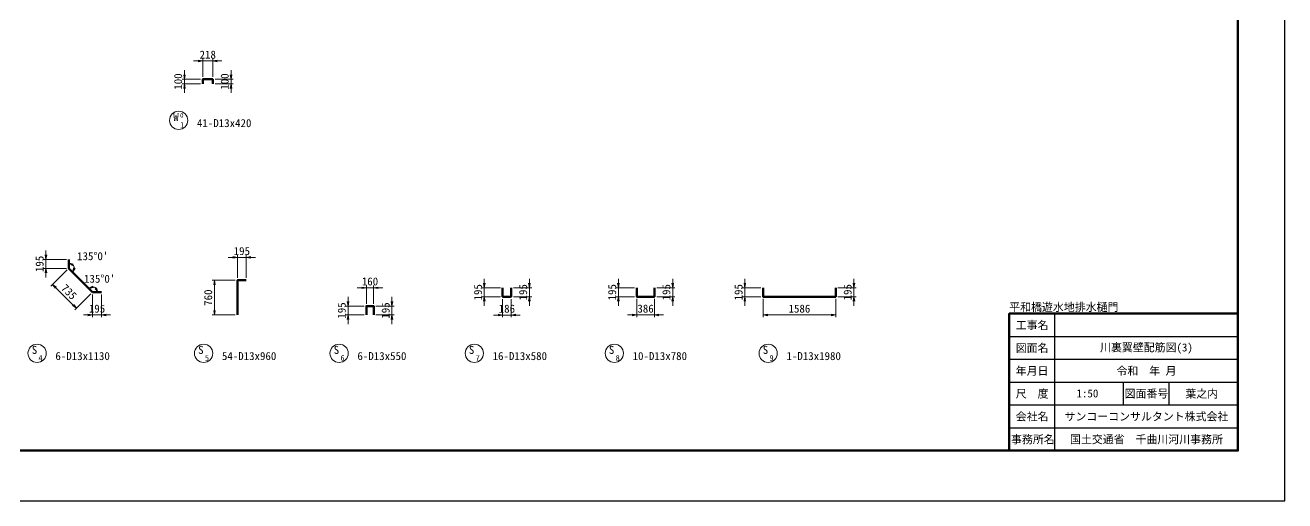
# Model space of a CAD drawing. Header units: millimetres. Extents: x 0 to 126150, y 0 to 29700.
# Drawn here: x 98609 to 126150, y 0 to 10412 of the extents above; entities that cross this region are included whole.
import ezdxf
from ezdxf.enums import TextEntityAlignment as Align

# ---------------------------------------------------------------- set-up
doc = ezdxf.new("R2010")
doc.units = ezdxf.units.MM
doc.header["$LTSCALE"] = 500
doc.layers.get('Defpoints').update_dxf_attribs({"color": 8})
for name, color, linetype, lineweight in [('D-STR-DIM', 7, 'Continuous', 13), ('D-STR-STR1', 1, 'Continuous', 50), ('D-STR-TXT', 7, 'Continuous', 13), ('D-TTL', 2, 'Continuous', 140), ('D-TTL-FRAM', 2, 'Continuous', 50), ('D-TTL-LINE', 7, 'Continuous', 25), ('D-TTL-TXT', 7, 'Continuous', 25)]:
    doc.layers.add(name, color=color, linetype=linetype, lineweight=lineweight)
doc.styles.add('MS ゴシック', font='')
doc.styles.add('YOKO_GOTHIC', font='')
doc.styles.get('MS ゴシック').set_extended_font_data('MS Gothic')
doc.styles.get('YOKO_GOTHIC').set_extended_font_data('MS Gothic')
doc.dimstyles.new('S50', dxfattribs={"dimscale": 50, "dimtxt": 3.5, "dimasz": 2, "dimexe": 1, "dimexo": 1, "dimgap": 1, "dimtad": 1, "dimdec": 0, "dimzin": 1, "dimdsep": 46, "dimtxsty": 'YOKO_GOTHIC', "dimblk": 'OPEN', "dimcen": 0, "dimclrd": 256, "dimclre": 256, "dimclrt": 256, "dimaunit": 1, "dimadec": 3, "dimazin": 0, "dimtfac": 1, "dimtdec": 0, "dimtix": 1, "dimtmove": 2, "dimatfit": 3, "dimldrblk": 'OPEN', "dimfxl": 1, "dimlwd": -1, "dimlwe": -1, "dimarcsym": 2})

# ---------------------------------------------------------------- blocks, each defined once
blk = doc.blocks.new('_Open')
at = {"color": 0, "linetype": 'ByBlock', "lineweight": -2}
for p, q in [((-1, 0.17), (0, 0)), ((-1, -0.17), (0, 0)), ((0, 0), (-1, 0))]:
    blk.add_line(p, q, dxfattribs=at)
blk = doc.blocks.new('*D246')
at = {"layer": 'D-STR-DIM', "ltscale": 1500, "transparency": 16777216}
for p, q in [((100082, 4518), (100082, 4018)), ((100277, 4518), (100277, 4018)), ((99982, 4068), (99882, 4068)), ((100277, 4068), (100082, 4068)), ((100377, 4068), (100477, 4068))]:
    blk.add_line(p, q, dxfattribs=at)
at = {"layer": 'Defpoints', "color": 0, "ltscale": 1500, "transparency": 16777216}
for p in [(100082, 4568), (100277, 4568), (100082, 4068)]:
    blk.add_point(p, dxfattribs=at)
at = {"layer": 'D-STR-DIM', "ltscale": 1500, "transparency": 16777216, "xscale": 100, "yscale": 100, "zscale": 100}
blk.add_blockref('_Open', (100082, 4068), dxfattribs=at)
at = {"layer": 'D-STR-DIM', "ltscale": 1500, "transparency": 16777216, "xscale": 100, "yscale": 100, "zscale": 100, "rotation": 180}
blk.add_blockref('_Open', (100277, 4068), dxfattribs=at)
at = {"layer": 'D-STR-DIM', "ltscale": 1500, "transparency": 16777216, "insert": (100180, 4206), "char_height": 175, "attachment_point": 5, "style": 'YOKO_GOTHIC'}
blk.add_mtext('195', dxfattribs=at)
blk = doc.blocks.new('*D247')
at = {"layer": 'D-STR-DIM', "ltscale": 1500, "transparency": 16777216}
for p, q in [((99527, 5053), (99173, 4699)), ((99279, 4664), (99658, 4285)), ((100047, 4533), (99693, 4179))]:
    blk.add_line(p, q, dxfattribs=at)
at = {"layer": 'Defpoints', "color": 0, "ltscale": 1500, "transparency": 16777216}
for p in [(99562, 5088), (100082, 4568), (99729, 4215)]:
    blk.add_point(p, dxfattribs=at)
at = {"layer": 'D-STR-DIM', "ltscale": 1500, "transparency": 16777216, "xscale": 100, "yscale": 100, "zscale": 100}
for p, rotation in [((99209, 4735), 134.9999999999985), ((99729, 4215), 314.9999999999985)]:
    blk.add_blockref('_Open', p, dxfattribs=dict(at, rotation=rotation))
at = {"layer": 'D-STR-DIM', "ltscale": 1500, "transparency": 16777216, "insert": (99566, 4572), "char_height": 175, "attachment_point": 5, "rotation": 315, "style": 'YOKO_GOTHIC'}
blk.add_mtext('735', dxfattribs=at)
blk = doc.blocks.new('*D248')
at = {"layer": 'D-STR-DIM', "ltscale": 1500, "transparency": 16777216}
for p, q in [((99512, 5283), (99012, 5283)), ((99062, 5383), (99062, 5483)), ((99062, 5283), (99062, 5088)), ((99512, 5088), (99012, 5088)), ((99062, 4988), (99062, 4888))]:
    blk.add_line(p, q, dxfattribs=at)
at = {"layer": 'Defpoints', "color": 0, "ltscale": 1500, "transparency": 16777216}
for p in [(99562, 5283), (99062, 5088), (99562, 5088)]:
    blk.add_point(p, dxfattribs=at)
at = {"layer": 'D-STR-DIM', "ltscale": 1500, "transparency": 16777216, "xscale": 100, "yscale": 100, "zscale": 100}
for p, rotation in [((99062, 5283), 270), ((99062, 5088), 90)]:
    blk.add_blockref('_Open', p, dxfattribs=dict(at, rotation=rotation))
at = {"layer": 'D-STR-DIM', "ltscale": 1500, "transparency": 16777216, "insert": (98925, 5186), "char_height": 175, "attachment_point": 5, "rotation": 90, "style": 'YOKO_GOTHIC'}
blk.add_mtext('195', dxfattribs=at)
blk = doc.blocks.new('*D249')
at = {"layer": 'D-STR-DIM', "ltscale": 1500, "transparency": 16777216}
blk.add_arc((99562, 5088), 121, 3.8657, 41.1343, dxfattribs=at)
at = {"layer": 'Defpoints', "color": 0, "ltscale": 1500, "transparency": 16777216}
for p in [(99562, 5283), (99562, 5088), (99562, 5088), (99683, 5088), (100082, 4568)]:
    blk.add_point(p, dxfattribs=at)
at = {"layer": 'D-STR-DIM', "ltscale": 1500, "transparency": 16777216, "xscale": 100, "yscale": 100, "zscale": 100}
for p, rotation in [((99562, 5209), 155.567148326588), ((99648, 5003), 249.4328516734106)]:
    blk.add_blockref('_Open', p, dxfattribs=dict(at, rotation=rotation))
at = {"layer": 'D-STR-DIM', "ltscale": 1500, "transparency": 16777216, "insert": (100085, 5354), "char_height": 175, "attachment_point": 5, "style": 'YOKO_GOTHIC'}
blk.add_mtext("135°0'", dxfattribs=at)
blk = doc.blocks.new('*D250')
at = {"layer": 'D-STR-DIM', "ltscale": 1500, "transparency": 16777216}
blk.add_arc((100082, 4568), 115, 51.311, 83.689, dxfattribs=at)
at = {"layer": 'Defpoints', "color": 0, "ltscale": 1500, "transparency": 16777216}
for p in [(99562, 5088), (100082, 4684), (100082, 4568), (100082, 4568), (100277, 4568)]:
    blk.add_point(p, dxfattribs=at)
at = {"layer": 'D-STR-DIM', "ltscale": 1500, "transparency": 16777216, "xscale": 100, "yscale": 100, "zscale": 100}
for p, rotation in [((100001, 4650), 199.3444938689815), ((100198, 4568), 295.6555061310168)]:
    blk.add_blockref('_Open', p, dxfattribs=dict(at, rotation=rotation))
at = {"layer": 'D-STR-DIM', "ltscale": 1500, "transparency": 16777216, "insert": (100237, 4860), "char_height": 175, "attachment_point": 5, "style": 'YOKO_GOTHIC'}
blk.add_mtext("135°0'", dxfattribs=at)
blk = doc.blocks.new('*D251')
at = {"layer": 'D-STR-DIM', "transparency": 16777216}
for p, q in [((106068, 4313), (106068, 4713)), ((106228, 4313), (106228, 4713)), ((105968, 4663), (105868, 4663)), ((106068, 4663), (106228, 4663)), ((106328, 4663), (106428, 4663))]:
    blk.add_line(p, q, dxfattribs=at)
at = {"layer": 'Defpoints', "color": 0, "transparency": 16777216}
for p in [(106228, 4663), (106068, 4263), (106228, 4263)]:
    blk.add_point(p, dxfattribs=at)
at = {"layer": 'D-STR-DIM', "transparency": 16777216, "xscale": 100, "yscale": 100, "zscale": 100}
blk.add_blockref('_Open', (106068, 4663), dxfattribs=at)
at = {"layer": 'D-STR-DIM', "transparency": 16777216, "xscale": 100, "yscale": 100, "zscale": 100, "rotation": 180}
blk.add_blockref('_Open', (106228, 4663), dxfattribs=at)
at = {"layer": 'D-STR-DIM', "transparency": 16777216, "insert": (106148, 4801), "char_height": 175, "attachment_point": 5, "style": 'YOKO_GOTHIC'}
blk.add_mtext('160', dxfattribs=at)
blk = doc.blocks.new('*D252')
at = {"layer": 'D-STR-DIM', "transparency": 16777216}
for p, q in [((105668, 4363), (105668, 4463)), ((106018, 4263), (105618, 4263)), ((105668, 4068), (105668, 4263)), ((106018, 4068), (105618, 4068)), ((105668, 3968), (105668, 3868))]:
    blk.add_line(p, q, dxfattribs=at)
at = {"layer": 'Defpoints', "color": 0, "transparency": 16777216}
for p in [(105668, 4263), (106068, 4263), (106068, 4068)]:
    blk.add_point(p, dxfattribs=at)
at = {"layer": 'D-STR-DIM', "transparency": 16777216, "xscale": 100, "yscale": 100, "zscale": 100}
for p, rotation in [((105668, 4263), 270), ((105668, 4068), 90)]:
    blk.add_blockref('_Open', p, dxfattribs=dict(at, rotation=rotation))
at = {"layer": 'D-STR-DIM', "transparency": 16777216, "insert": (105531, 4166), "char_height": 175, "attachment_point": 5, "rotation": 90, "style": 'YOKO_GOTHIC'}
blk.add_mtext('195', dxfattribs=at)
blk = doc.blocks.new('*D253')
at = {"layer": 'D-STR-DIM', "transparency": 16777216}
for p, q in [((106628, 4363), (106628, 4463)), ((106278, 4263), (106678, 4263)), ((106628, 4068), (106628, 4263)), ((106278, 4068), (106678, 4068)), ((106628, 3968), (106628, 3868))]:
    blk.add_line(p, q, dxfattribs=at)
at = {"layer": 'Defpoints', "color": 0, "transparency": 16777216}
for p in [(106228, 4263), (106628, 4263), (106228, 4068)]:
    blk.add_point(p, dxfattribs=at)
at = {"layer": 'D-STR-DIM', "transparency": 16777216, "xscale": 100, "yscale": 100, "zscale": 100}
for p, rotation in [((106628, 4263), 270), ((106628, 4068), 90)]:
    blk.add_blockref('_Open', p, dxfattribs=dict(at, rotation=rotation))
at = {"layer": 'D-STR-DIM', "transparency": 16777216, "insert": (106491, 4166), "char_height": 175, "attachment_point": 5, "rotation": 90, "style": 'YOKO_GOTHIC'}
blk.add_mtext('195', dxfattribs=at)
blk = doc.blocks.new('*D254')
at = {"layer": 'D-STR-DIM', "ltscale": 1500, "transparency": 16777216}
for p, q in [((103198, 4828), (102698, 4828)), ((102748, 4728), (102748, 4168)), ((103198, 4068), (102698, 4068))]:
    blk.add_line(p, q, dxfattribs=at)
at = {"layer": 'Defpoints', "color": 0, "ltscale": 1500, "transparency": 16777216}
for p in [(103248, 4828), (102748, 4068), (103248, 4068)]:
    blk.add_point(p, dxfattribs=at)
at = {"layer": 'D-STR-DIM', "ltscale": 1500, "transparency": 16777216, "xscale": 100, "yscale": 100, "zscale": 100}
for p, rotation in [((102748, 4828), 90), ((102748, 4068), 270)]:
    blk.add_blockref('_Open', p, dxfattribs=dict(at, rotation=rotation))
at = {"layer": 'D-STR-DIM', "ltscale": 1500, "transparency": 16777216, "insert": (102611, 4448), "char_height": 175, "attachment_point": 5, "rotation": 90, "style": 'YOKO_GOTHIC'}
blk.add_mtext('760', dxfattribs=at)
blk = doc.blocks.new('*D255')
at = {"layer": 'D-STR-DIM', "transparency": 16777216}
for p, q in [((102492, 9278), (102492, 9678)), ((102710, 9278), (102710, 9678)), ((102392, 9628), (102292, 9628)), ((102492, 9628), (102710, 9628)), ((102810, 9628), (102910, 9628))]:
    blk.add_line(p, q, dxfattribs=at)
at = {"layer": 'Defpoints', "color": 0, "transparency": 16777216}
for p in [(102710, 9628), (102492, 9228), (102710, 9228)]:
    blk.add_point(p, dxfattribs=at)
at = {"layer": 'D-STR-DIM', "transparency": 16777216, "xscale": 100, "yscale": 100, "zscale": 100}
blk.add_blockref('_Open', (102492, 9628), dxfattribs=at)
at = {"layer": 'D-STR-DIM', "transparency": 16777216, "xscale": 100, "yscale": 100, "zscale": 100, "rotation": 180}
blk.add_blockref('_Open', (102710, 9628), dxfattribs=at)
at = {"layer": 'D-STR-DIM', "transparency": 16777216, "insert": (102601, 9765), "char_height": 175, "attachment_point": 5, "style": 'YOKO_GOTHIC'}
blk.add_mtext('218', dxfattribs=at)
blk = doc.blocks.new('*D256')
at = {"layer": 'D-STR-DIM', "transparency": 16777216}
for p, q in [((102092, 9328), (102092, 9428)), ((102442, 9228), (102042, 9228)), ((102442, 9128), (102042, 9128)), ((102092, 9128), (102092, 9228)), ((102092, 9028), (102092, 8928))]:
    blk.add_line(p, q, dxfattribs=at)
at = {"layer": 'Defpoints', "color": 0, "transparency": 16777216}
for p in [(102092, 9228), (102492, 9228), (102492, 9128)]:
    blk.add_point(p, dxfattribs=at)
at = {"layer": 'D-STR-DIM', "transparency": 16777216, "xscale": 100, "yscale": 100, "zscale": 100}
for p, rotation in [((102092, 9228), 270), ((102092, 9128), 90)]:
    blk.add_blockref('_Open', p, dxfattribs=dict(at, rotation=rotation))
at = {"layer": 'D-STR-DIM', "transparency": 16777216, "insert": (101954, 9178), "char_height": 175, "attachment_point": 5, "rotation": 90, "style": 'YOKO_GOTHIC'}
blk.add_mtext('100', dxfattribs=at)
blk = doc.blocks.new('*D257')
at = {"layer": 'D-STR-DIM', "transparency": 16777216}
for p, q in [((103110, 9328), (103110, 9428)), ((102760, 9228), (103160, 9228)), ((102760, 9128), (103160, 9128)), ((103110, 9128), (103110, 9228)), ((103110, 9028), (103110, 8928))]:
    blk.add_line(p, q, dxfattribs=at)
at = {"layer": 'Defpoints', "color": 0, "transparency": 16777216}
for p in [(102710, 9228), (102710, 9128), (103110, 9228)]:
    blk.add_point(p, dxfattribs=at)
at = {"layer": 'D-STR-DIM', "transparency": 16777216, "xscale": 100, "yscale": 100, "zscale": 100}
for p, rotation in [((103110, 9228), 270), ((103110, 9128), 90)]:
    blk.add_blockref('_Open', p, dxfattribs=dict(at, rotation=rotation))
at = {"layer": 'D-STR-DIM', "transparency": 16777216, "insert": (102972, 9178), "char_height": 175, "attachment_point": 5, "rotation": 90, "style": 'YOKO_GOTHIC'}
blk.add_mtext('100', dxfattribs=at)
blk = doc.blocks.new('*D380')
at = {"layer": 'D-STR-DIM', "ltscale": 1500, "transparency": 16777216}
for p, q in [((103148, 5328), (103048, 5328)), ((103248, 4878), (103248, 5378)), ((103443, 5328), (103248, 5328)), ((103443, 4878), (103443, 5378)), ((103543, 5328), (103643, 5328))]:
    blk.add_line(p, q, dxfattribs=at)
at = {"layer": 'Defpoints', "color": 0, "ltscale": 1500, "transparency": 16777216}
for p in [(103248, 5328), (103248, 4828), (103443, 4828)]:
    blk.add_point(p, dxfattribs=at)
at = {"layer": 'D-STR-DIM', "ltscale": 1500, "transparency": 16777216, "xscale": 100, "yscale": 100, "zscale": 100}
blk.add_blockref('_Open', (103248, 5328), dxfattribs=at)
at = {"layer": 'D-STR-DIM', "ltscale": 1500, "transparency": 16777216, "xscale": 100, "yscale": 100, "zscale": 100, "rotation": 180}
blk.add_blockref('_Open', (103443, 5328), dxfattribs=at)
at = {"layer": 'D-STR-DIM', "ltscale": 1500, "transparency": 16777216, "insert": (103346, 5466), "char_height": 175, "attachment_point": 5, "style": 'YOKO_GOTHIC'}
blk.add_mtext('195', dxfattribs=at)
blk = doc.blocks.new('*D388')
at = {"layer": 'D-STR-DIM', "transparency": 16777216}
for p, q in [((109048, 4417), (109048, 4017)), ((109234, 4417), (109234, 4017)), ((108948, 4067), (108848, 4067)), ((109048, 4067), (109234, 4067)), ((109334, 4067), (109434, 4067))]:
    blk.add_line(p, q, dxfattribs=at)
at = {"layer": 'Defpoints', "color": 0, "transparency": 16777216}
for p in [(109048, 4467), (109234, 4467), (109234, 4067)]:
    blk.add_point(p, dxfattribs=at)
at = {"layer": 'D-STR-DIM', "transparency": 16777216, "xscale": 100, "yscale": 100, "zscale": 100}
blk.add_blockref('_Open', (109048, 4067), dxfattribs=at)
at = {"layer": 'D-STR-DIM', "transparency": 16777216, "xscale": 100, "yscale": 100, "zscale": 100, "rotation": 180}
blk.add_blockref('_Open', (109234, 4067), dxfattribs=at)
at = {"layer": 'D-STR-DIM', "transparency": 16777216, "insert": (109141, 4205), "char_height": 175, "attachment_point": 5, "style": 'YOKO_GOTHIC'}
blk.add_mtext('186', dxfattribs=at)
blk = doc.blocks.new('*D389')
at = {"layer": 'D-STR-DIM', "transparency": 16777216}
for p, q in [((108648, 4762), (108648, 4862)), ((108998, 4662), (108598, 4662)), ((108998, 4467), (108598, 4467)), ((108648, 4662), (108648, 4467)), ((108648, 4367), (108648, 4267))]:
    blk.add_line(p, q, dxfattribs=at)
at = {"layer": 'Defpoints', "color": 0, "transparency": 16777216}
for p in [(108648, 4467), (109048, 4662), (109048, 4467)]:
    blk.add_point(p, dxfattribs=at)
at = {"layer": 'D-STR-DIM', "transparency": 16777216, "xscale": 100, "yscale": 100, "zscale": 100}
for p, rotation in [((108648, 4662), 270), ((108648, 4467), 90)]:
    blk.add_blockref('_Open', p, dxfattribs=dict(at, rotation=rotation))
at = {"layer": 'D-STR-DIM', "transparency": 16777216, "insert": (108511, 4565), "char_height": 175, "attachment_point": 5, "rotation": 90, "style": 'YOKO_GOTHIC'}
blk.add_mtext('195', dxfattribs=at)
blk = doc.blocks.new('*D390')
at = {"layer": 'D-STR-DIM', "transparency": 16777216}
for p, q in [((109634, 4762), (109634, 4862)), ((109284, 4662), (109684, 4662)), ((109284, 4467), (109684, 4467)), ((109634, 4662), (109634, 4467)), ((109634, 4367), (109634, 4267))]:
    blk.add_line(p, q, dxfattribs=at)
at = {"layer": 'Defpoints', "color": 0, "transparency": 16777216}
for p in [(109234, 4662), (109234, 4467), (109634, 4467)]:
    blk.add_point(p, dxfattribs=at)
at = {"layer": 'D-STR-DIM', "transparency": 16777216, "xscale": 100, "yscale": 100, "zscale": 100}
for p, rotation in [((109634, 4662), 270), ((109634, 4467), 90)]:
    blk.add_blockref('_Open', p, dxfattribs=dict(at, rotation=rotation))
at = {"layer": 'D-STR-DIM', "transparency": 16777216, "insert": (109497, 4565), "char_height": 175, "attachment_point": 5, "rotation": 90, "style": 'YOKO_GOTHIC'}
blk.add_mtext('195', dxfattribs=at)
blk = doc.blocks.new('*D391')
at = {"layer": 'D-STR-DIM', "transparency": 16777216}
for p, q in [((111980, 4418), (111980, 4018)), ((112366, 4418), (112366, 4018)), ((111880, 4068), (111780, 4068)), ((111980, 4068), (112366, 4068)), ((112466, 4068), (112566, 4068))]:
    blk.add_line(p, q, dxfattribs=at)
at = {"layer": 'Defpoints', "color": 0, "transparency": 16777216}
for p in [(111980, 4468), (112366, 4468), (112366, 4068)]:
    blk.add_point(p, dxfattribs=at)
at = {"layer": 'D-STR-DIM', "transparency": 16777216, "xscale": 100, "yscale": 100, "zscale": 100}
blk.add_blockref('_Open', (111980, 4068), dxfattribs=at)
at = {"layer": 'D-STR-DIM', "transparency": 16777216, "xscale": 100, "yscale": 100, "zscale": 100, "rotation": 180}
blk.add_blockref('_Open', (112366, 4068), dxfattribs=at)
at = {"layer": 'D-STR-DIM', "transparency": 16777216, "insert": (112173, 4206), "char_height": 175, "attachment_point": 5, "style": 'YOKO_GOTHIC'}
blk.add_mtext('386', dxfattribs=at)
blk = doc.blocks.new('*D392')
at = {"layer": 'D-STR-DIM', "transparency": 16777216}
for p, q in [((111580, 4763), (111580, 4863)), ((111930, 4663), (111530, 4663)), ((111930, 4468), (111530, 4468)), ((111580, 4663), (111580, 4468)), ((111580, 4368), (111580, 4268))]:
    blk.add_line(p, q, dxfattribs=at)
at = {"layer": 'Defpoints', "color": 0, "transparency": 16777216}
for p in [(111580, 4468), (111980, 4663), (111980, 4468)]:
    blk.add_point(p, dxfattribs=at)
at = {"layer": 'D-STR-DIM', "transparency": 16777216, "xscale": 100, "yscale": 100, "zscale": 100}
for p, rotation in [((111580, 4663), 270), ((111580, 4468), 90)]:
    blk.add_blockref('_Open', p, dxfattribs=dict(at, rotation=rotation))
at = {"layer": 'D-STR-DIM', "transparency": 16777216, "insert": (111443, 4566), "char_height": 175, "attachment_point": 5, "rotation": 90, "style": 'YOKO_GOTHIC'}
blk.add_mtext('195', dxfattribs=at)
blk = doc.blocks.new('*D393')
at = {"layer": 'D-STR-DIM', "transparency": 16777216}
for p, q in [((112766, 4763), (112766, 4863)), ((112416, 4663), (112816, 4663)), ((112416, 4468), (112816, 4468)), ((112766, 4663), (112766, 4468)), ((112766, 4368), (112766, 4268))]:
    blk.add_line(p, q, dxfattribs=at)
at = {"layer": 'Defpoints', "color": 0, "transparency": 16777216}
for p in [(112366, 4663), (112366, 4468), (112766, 4468)]:
    blk.add_point(p, dxfattribs=at)
at = {"layer": 'D-STR-DIM', "transparency": 16777216, "xscale": 100, "yscale": 100, "zscale": 100}
for p, rotation in [((112766, 4663), 270), ((112766, 4468), 90)]:
    blk.add_blockref('_Open', p, dxfattribs=dict(at, rotation=rotation))
at = {"layer": 'D-STR-DIM', "transparency": 16777216, "insert": (112629, 4566), "char_height": 175, "attachment_point": 5, "rotation": 90, "style": 'YOKO_GOTHIC'}
blk.add_mtext('195', dxfattribs=at)
blk = doc.blocks.new('*D395')
at = {"layer": 'D-STR-DIM', "transparency": 16777216}
for p, q in [((114344, 4763), (114344, 4863)), ((114694, 4663), (114294, 4663)), ((114694, 4468), (114294, 4468)), ((114344, 4663), (114344, 4468)), ((114344, 4368), (114344, 4268))]:
    blk.add_line(p, q, dxfattribs=at)
at = {"layer": 'Defpoints', "color": 0, "transparency": 16777216}
for p in [(114344, 4468), (114744, 4663), (114744, 4468)]:
    blk.add_point(p, dxfattribs=at)
at = {"layer": 'D-STR-DIM', "transparency": 16777216, "xscale": 100, "yscale": 100, "zscale": 100}
for p, rotation in [((114344, 4663), 270), ((114344, 4468), 90)]:
    blk.add_blockref('_Open', p, dxfattribs=dict(at, rotation=rotation))
at = {"layer": 'D-STR-DIM', "transparency": 16777216, "insert": (114207, 4566), "char_height": 175, "attachment_point": 5, "rotation": 90, "style": 'YOKO_GOTHIC'}
blk.add_mtext('195', dxfattribs=at)
blk = doc.blocks.new('*D396')
at = {"layer": 'D-STR-DIM', "transparency": 16777216}
for p, q in [((116730, 4763), (116730, 4863)), ((116380, 4663), (116780, 4663)), ((116380, 4468), (116780, 4468)), ((116730, 4663), (116730, 4468)), ((116730, 4368), (116730, 4268))]:
    blk.add_line(p, q, dxfattribs=at)
at = {"layer": 'Defpoints', "color": 0, "transparency": 16777216}
for p in [(116330, 4663), (116330, 4468), (116730, 4468)]:
    blk.add_point(p, dxfattribs=at)
at = {"layer": 'D-STR-DIM', "transparency": 16777216, "xscale": 100, "yscale": 100, "zscale": 100}
for p, rotation in [((116730, 4663), 270), ((116730, 4468), 90)]:
    blk.add_blockref('_Open', p, dxfattribs=dict(at, rotation=rotation))
at = {"layer": 'D-STR-DIM', "transparency": 16777216, "insert": (116593, 4566), "char_height": 175, "attachment_point": 5, "rotation": 90, "style": 'YOKO_GOTHIC'}
blk.add_mtext('195', dxfattribs=at)
blk = doc.blocks.new('*D397')
at = {"layer": 'D-STR-DIM', "transparency": 16777216}
for p, q in [((114744, 4418), (114744, 4018)), ((116330, 4418), (116330, 4018)), ((114844, 4068), (116230, 4068))]:
    blk.add_line(p, q, dxfattribs=at)
at = {"layer": 'Defpoints', "color": 0, "transparency": 16777216}
for p in [(114744, 4468), (116330, 4468), (116330, 4068)]:
    blk.add_point(p, dxfattribs=at)
at = {"layer": 'D-STR-DIM', "transparency": 16777216, "xscale": 100, "yscale": 100, "zscale": 100, "rotation": 180}
blk.add_blockref('_Open', (114744, 4068), dxfattribs=at)
at = {"layer": 'D-STR-DIM', "transparency": 16777216, "xscale": 100, "yscale": 100, "zscale": 100}
blk.add_blockref('_Open', (116330, 4068), dxfattribs=at)
at = {"layer": 'D-STR-DIM', "transparency": 16777216, "insert": (115537, 4206), "char_height": 175, "attachment_point": 5, "style": 'YOKO_GOTHIC'}
blk.add_mtext('1586', dxfattribs=at)

msp = doc.modelspace()

# ---------------------------------------------------------------- linework, layer by layer
at = {"layer": 'D-STR-STR1'}
for points in [[(102491.7, 9128), (102491.7, 9228), (102709.7, 9228), (102709.7, 9128)], [(99562.3, 5283.2), (99562.3, 5088.2), (100082.3, 4568.2), (100277.3, 4568.2)], [(103248.1, 4068.2), (103248.1, 4828.2), (103443.1, 4828.2)], [(109048.1, 4662.2), (109048.1, 4467.2), (109234.1, 4467.2), (109234.1, 4662.2)], [(111980, 4663.2), (111980, 4468.2), (112366, 4468.2), (112366, 4663.2)], [(114744.1, 4663.2), (114744.1, 4468.2), (116330.1, 4468.2), (116330.1, 4663.2)], [(106068.5, 4068.2), (106068.5, 4263.2), (106228.5, 4263.2), (106228.5, 4068.2)]]:
    msp.add_lwpolyline(points, dxfattribs=at)
at = {"layer": 'D-STR-TXT'}
for centre in [(101965.1, 8328.2), (98869.5, 3229.1), (102509.7, 3229.1), (105473.3, 3229.1), (108428.8, 3229.1), (111489.6, 3229.1), (114853.7, 3229.1)]:
    msp.add_circle(centre, 200, dxfattribs=at)
at = {"layer": 'D-TTL'}
msp.add_lwpolyline([(85125, 28600), (85125, 1100), (125125, 1100), (125125, 28600)], close=True, dxfattribs=at)
at = {"layer": 'D-TTL-FRAM'}
msp.add_lwpolyline([(120125, 1100), (120125, 4100), (125125, 4100)], dxfattribs=at)
at = {"layer": 'D-TTL-LINE'}
for p, q in [((121125, 1100), (121125, 4100)), ((120125, 3600), (125125, 3600)), ((120125, 3100), (125125, 3100)), ((120125, 2600), (125125, 2600)), ((122625, 2100), (122625, 2600)), ((123625, 2100), (123625, 2600)), ((120125, 2100), (125125, 2100)), ((120125, 1600), (125125, 1600))]:
    msp.add_line(p, q, dxfattribs=at)
at = {"layer": 'Defpoints', "color": 1}
msp.add_lwpolyline([(84100, 29700), (84100, 0), (126150, 0), (126150, 29700)], close=True, dxfattribs=at)

# ---------------------------------------------------------------- texts
at = {"layer": 'D-STR-TXT', "style": 'YOKO_GOTHIC'}
for s, height, p in [('W ', 175, (101965.1, 8403.2)), ('1', 125, (102040.1, 8228.2)), ('S', 175, (98812.6, 3304.1)), ('S ', 175, (102509.7, 3304.1)), ('S ', 175, (105473.3, 3304.1)), ('S ', 175, (108428.8, 3304.1)), ('S ', 175, (111489.6, 3304.1)), ('S ', 175, (114853.7, 3304.1)), ('4', 125, (98944.5, 3129.1)), ('5', 125, (102584.7, 3129.1)), ('6', 125, (105548.3, 3129.1)), ('7', 125, (108503.8, 3129.1)), ('8', 125, (111564.6, 3129.1)), ('9', 125, (114928.7, 3129.1))]:
    msp.add_text(s, height=height, dxfattribs=at).set_placement(p, align=Align.MIDDLE_CENTER)
msp.add_text('0', height=100, dxfattribs=at).set_placement((102033.2, 8388.4), align=Align.CENTER)
for s, p in [('41-D13x420', (102365.1, 8128.2)), ('6-D13x1130', (99269.5, 3029.1)), ('54-D13x960', (102909.7, 3029.1)), ('6-D13x550', (105873.3, 3029.1)), ('16-D13x580', (108828.8, 3029.1)), ('10-D13x780', (111889.6, 3029.1)), ('1-D13x1980', (115253.7, 3029.1))]:
    msp.add_text(s, height=175, dxfattribs=at).set_placement(p, align=Align.BOTTOM_LEFT)
at = {"layer": 'D-TTL-TXT', "style": 'MS ゴシック'}
msp.add_text('平和橋遊水地排水樋門', height=175, dxfattribs=at).set_placement((120125, 4100), align=Align.BOTTOM_LEFT)
for s, p in [('工事名', (120625, 3850)), ('図面名', (120625, 3350)), ('川裏翼壁配筋図(3)', (123125, 3350)), ('年月日', (120625, 2850)), ('令和  年 月', (123125, 2850)), ('尺\u3000度', (120625, 2350)), ('1:50', (121834.9, 2350)), ('図面番号', (123125, 2350)), ('葉之内', (124334.9, 2350)), ('会社名', (120625, 1850)), ('サンコーコンサルタント株式会社', (123125, 1850)), ('事務所名', (120641.1, 1350)), ('国土交通省\u3000千曲川河川事務所', (123125, 1350))]:
    msp.add_text(s, height=175, dxfattribs=at).set_placement(p, align=Align.MIDDLE)

# ---------------------------------------------------------------- dimensions: what is measured, and where the dimension line sits
at = {"layer": 'D-STR-DIM'}
for p1, p2, distance, picture, middle in [((102491.7, 9228), (102709.7, 9228), 400, '*D255', (102600.7, 9765.5)), ((102491.7, 9128), (102491.7, 9228), 400, '*D256', (101954.2, 9178)), ((102709.7, 9128), (102709.7, 9228), -400, '*D257', (102972.2, 9178)), ((106068.5, 4263.2), (106228.5, 4263.2), 400, '*D251', (106148.5, 4800.7)), ((109048.1, 4662.2), (109048.1, 4467.2), -400, '*D389', (108510.6, 4564.7)), ((109234.1, 4662.2), (109234.1, 4467.2), 400, '*D390', (109496.6, 4564.7)), ((111980, 4663.2), (111980, 4468.2), -400, '*D392', (111442.5, 4565.7)), ((112366, 4663.2), (112366, 4468.2), 400, '*D393', (112628.5, 4565.7)), ((114744.1, 4663.2), (114744.1, 4468.2), -400, '*D395', (114206.6, 4565.7)), ((116330.1, 4663.2), (116330.1, 4468.2), 400, '*D396', (116592.6, 4565.7)), ((106068.5, 4068.2), (106068.5, 4263.2), 400, '*D252', (105531, 4165.7)), ((106228.5, 4068.2), (106228.5, 4263.2), -400, '*D253', (106491, 4165.7)), ((109048.1, 4467.2), (109234.1, 4467.2), -400, '*D388', (109141.1, 4204.7)), ((111980, 4468.2), (112366, 4468.2), -400, '*D391', (112173, 4205.7)), ((114744.1, 4468.2), (116330.1, 4468.2), -400, '*D397', (115537.1, 4205.7))]:
    dim = msp.add_aligned_dim(p1=p1, p2=p2, distance=distance, dimstyle='S50', dxfattribs=at)
    dim.commit()
    dim.dimension.update_dxf_attribs({"geometry": picture, "text_midpoint": middle})
at = {"layer": 'D-STR-DIM', "ltscale": 1500}
for base, p1, p2, picture, middle in [((103248.1, 5328.2), (103443.1, 4828.2), (103248.1, 4828.2), '*D380', (103345.6, 5465.7)), ((100082.3, 4068.2), (100277.3, 4568.2), (100082.3, 4568.2), '*D246', (100179.8, 4205.7))]:
    dim = msp.add_linear_dim(base=base, p1=p1, p2=p2, dimstyle='S50', dxfattribs=at)
    dim.commit()
    dim.dimension.update_dxf_attribs({"geometry": picture, "text_midpoint": middle})
for p1, p2, picture, middle in [((99562.3, 5283.2), (99562.3, 5088.2), '*D248', (98924.8, 5185.7)), ((99562.3, 5088.2), (100082.3, 4568.2), '*D247', (99565.9, 4571.9))]:
    dim = msp.add_aligned_dim(p1=p1, p2=p2, distance=-500, dimstyle='S50', dxfattribs=at)
    dim.commit()
    dim.dimension.update_dxf_attribs({"geometry": picture, "text_midpoint": middle})
for base, line1, line2, picture, middle in [((99683.1, 5088.2), ((99562.3, 5088.2), (100082.3, 4568.2)), ((99562.3, 5283.2), (99562.3, 5088.2)), '*D249', (100084.9, 5354)), ((100082.3, 4683.7), ((100082.3, 4568.2), (100277.3, 4568.2)), ((99562.3, 5088.2), (100082.3, 4568.2)), '*D250', (100236.6, 4860.3))]:
    dim = msp.add_angular_dim_2l(base=base, line1=line1, line2=line2, dimstyle='S50', override={"dimadec": 1, "dimtmove": 1}, dxfattribs=at)
    dim.commit()
    dim.dimension.update_dxf_attribs({"geometry": picture, "text_midpoint": middle, "dimtype": 162})
dim = msp.add_linear_dim(base=(102748.1, 4068.2), p1=(103248.1, 4828.2), p2=(103248.1, 4068.2), angle=90, dimstyle='S50', dxfattribs=at)
dim.commit()
dim.dimension.update_dxf_attribs({"geometry": '*D254', "text_midpoint": (102610.6, 4448.2)})

doc.saveas('drawing.dxf')
